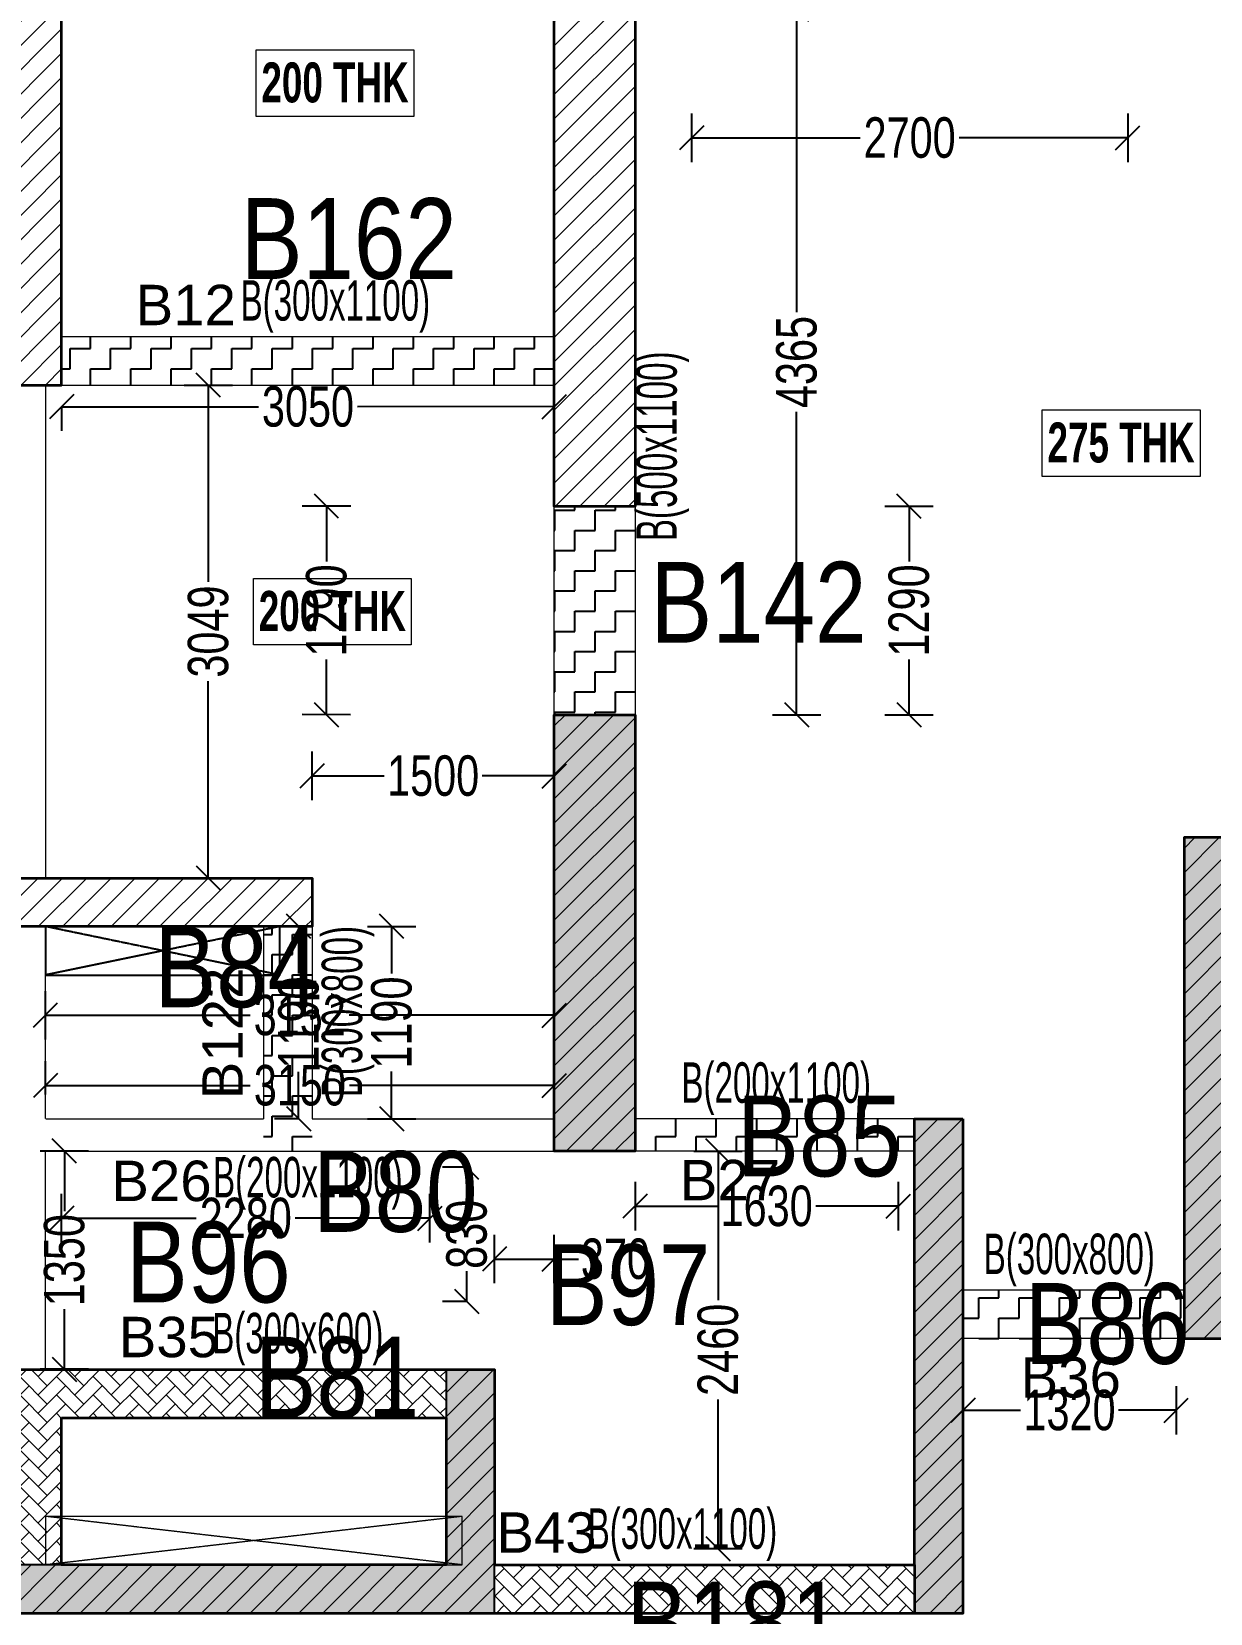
# Model space of a CAD drawing. Header units: millimetres. Extents: x -2 to 69443, y 95 to 32793.
# Drawn here: x 34439 to 41737, y 17790 to 27577 of the extents above; entities that cross this region are included whole.
import ezdxf
from ezdxf.enums import TextEntityAlignment as Align

# ---------------------------------------------------------------- set-up
doc = ezdxf.new("R2010")
doc.units = ezdxf.units.MM
doc.linetypes.add('HIDDEN', pattern=[0.375, 0.25, -0.125])
for name, color, linetype, lineweight in [('A-FLOR-IDEN', 11, 'Continuous', 9), ('A-HIDD-ABVE', 8, 'HIDDEN', 20), ('S-BEAM', 7, 'Continuous', 18), ('S-BEAM-IDEN', 2, 'Continuous', 9), ('S-COL HATCH', 9, 'Continuous', 0), ('S-COLS', 5, 'Continuous', 35)]:
    doc.layers.add(name, color=color, linetype=linetype, lineweight=lineweight)
for name, color, linetype in [('Abhinav working', 6, 'Continuous'), ('Beam Nos', 7, 'Continuous'), ('changes', 7, 'Continuous'), ('CUTOUT', 4, 'Continuous'), ('SUNK SLAB', 8, 'Continuous')]:
    doc.layers.add(name, color=color, linetype=linetype)
doc.styles.add('Dim.s & Anno.(Misc.)', font='ARIALN.TTF')
doc.styles.add('SC-BBS1', font='SansSerif')
doc.styles.add('SOBHA', font='swisscl.ttf')
doc.styles.add('Swis721 LtCn BT', font='swisscl.ttf', dxfattribs={"width": 0.9, "height": 233.355162})
doc.styles.add('Swis721 LtCn BT_B', font='', dxfattribs={"width": 0.9, "height": 246.918336})
doc.styles.get('Swis721 LtCn BT_B').set_extended_font_data('Swis721 LtCn BT', bold=True)
doc.dimstyles.new('S-100', dxfattribs={"dimscale": 100, "dimtxt": 2.5, "dimasz": 1.5, "dimexe": 1.5, "dimexo": 1.5, "dimgap": 0.1, "dimtad": 0, "dimdec": 0, "dimrnd": 0.0005, "dimzin": 0, "dimdsep": 46, "dimtxsty": 'SOBHA', "dimblk": 'OBLIQUE', "dimcen": 0.09, "dimclrd": 8, "dimclre": 8, "dimclrt": 6, "dimadec": 0, "dimazin": 0, "dimtfac": 1, "dimtdec": 0, "dimtofl": 0, "dimtmove": 0, "dimatfit": 3, "dimfxl": 1.5, "dimfxlon": 1, "dimtolj": 1, "dimtzin": 0, "dimlwd": -1, "dimlwe": -1, "dimarcsym": 0})
pattern_1 = [(45, (-31890644.18, 20635841.75), (-75.1300955, 75.1300955), [])]
pattern_2 = [(45, (-31792792.494, 20735559.75), (0, 113.13708499), [240, -80]), (135, (-31792735.926, 20735616.32), (9e-15, 113.13708499), [240, -80])]

# ---------------------------------------------------------------- blocks, each defined once
blk = doc.blocks.new('A$Cebf64a2d')
at = {"layer": 'S-COL HATCH', "transparency": 33554687}
h = blk.add_hatch(dxfattribs=at)
h.set_pattern_fill('ANSI31', color=256, scale=850)
h.set_pattern_definition(pattern_1)
h.paths.add_polyline_path([(31779.4, 22681), (31379.4, 22681), (31379.4, 18875.2), (31779.4, 18875.2)])
h = blk.add_hatch(dxfattribs=at)
h.set_pattern_fill('ANSI31', color=256, scale=850)
h.set_pattern_definition(pattern_1)
h.paths.add_polyline_path([(35329.4, 22675.2), (34829.4, 22675.2), (34829.4, 18125.2), (35329.4, 18125.2)])
h = blk.add_hatch(dxfattribs=at)
h.set_pattern_fill('ANSI31', color=256, scale=850)
h.set_pattern_definition(pattern_1)
h.paths.add_polyline_path([(34829.4, 14135.2), (35329.4, 14135.2), (35329.4, 16835.2), (34829.4, 16835.2)])
h = blk.add_hatch(dxfattribs=at)
h.set_pattern_fill('ANSI31', color=256, scale=850)
h.set_pattern_definition(pattern_1)
h.paths.add_polyline_path([(39029.4, 16075.2), (38729.4, 16075.2), (38729.4, 12975.2), (39029.4, 12975.2)])
h = blk.add_hatch(dxfattribs=at)
h.set_pattern_fill('ANSI31', color=256, scale=850)
h.set_pattern_definition(pattern_1)
h.paths.add_polyline_path([(31379.4, 15825.2), (33329.4, 15825.2), (33329.4, 15525.2), (31379.4, 15525.2)])
h = blk.add_hatch(dxfattribs=at)
h.set_pattern_fill('ANSI31', color=256, scale=850)
h.set_pattern_definition(pattern_1)
h.paths.add_polyline_path([(37059.4, 14335.2), (37359.4, 14335.2), (37359.4, 11275.2), (37059.4, 11275.2), (37059.4, 11575.2)])
h = blk.add_hatch(dxfattribs=at)
h.set_pattern_fill('ANSI31', color=256, scale=850)
h.set_pattern_definition(pattern_1)
h.paths.add_polyline_path([(34459.4, 12785.2), (34159.4, 12785.2), (34159.4, 11575.2), (31379.4, 11575.2), (31379.4, 11275.2), (34459.4, 11275.2)])
at = {"layer": 'changes', "elevation": 0}
blk.add_lwpolyline([(34459.4, 12785.2), (34159.4, 12785.2), (34159.4, 11575.2), (31379.4, 11575.2), (31379.4, 11275.2), (34459.4, 11275.2)], close=True, dxfattribs=at)
at = {"layer": 'S-COL HATCH'}
blk.add_line((34159.4, 12485.2), (34159.4, 12785.2), dxfattribs=at)
at = {"layer": 'S-COLS'}
blk.add_line((37059.4, 11575.2), (37059.4, 11275.2), dxfattribs=at)
at = {"layer": 'S-COLS', "elevation": 0}
for points in [[(31779.4, 23515.2), (31379.4, 23515.2), (31379.4, 18875.2), (31779.4, 18875.2)], [(35329.4, 18125.2), (34829.4, 18125.2), (34829.4, 22675.2), (35329.4, 22675.2)], [(35329.4, 16835.2), (35329.4, 14135.2), (34829.4, 14135.2), (34829.4, 16835.2)], [(39029.4, 16075.2), (38729.4, 16075.2), (38729.4, 12975.2), (39029.4, 12975.2)], [(31379.4, 15825.2), (33329.4, 15825.2), (33329.4, 15525.2), (31379.4, 15525.2)], [(37359.4, 14335.2), (37359.4, 11275.2), (31379.4, 11275.2), (31379.4, 12785.2), (34459.4, 12785.2), (34459.4, 11575.2), (37059.4, 11575.2), (37059.4, 14335.2), (37359.4, 14335.2)], [(31779.4, 12485.2), (34159.4, 12485.2), (34159.4, 11575.2), (31779.4, 11575.2)]]:
    blk.add_lwpolyline(points, close=True, dxfattribs=at)
blk = doc.blocks.new('A$C2f35dc8c')
at = {"layer": 'S-COL HATCH', "transparency": 33554687}
h = blk.add_hatch(color=256, dxfattribs=at)
h.dxf.hatch_style = 1
h.paths.add_polyline_path([(34829.4, 14135.2), (35329.4, 14135.2), (35329.4, 16835.2), (34829.4, 16835.2)])
h = blk.add_hatch(color=256, dxfattribs=at)
h.dxf.hatch_style = 1
h.paths.add_polyline_path([(39029.4, 16075.2), (38729.4, 16075.2), (38729.4, 12975.2), (39029.4, 12975.2)])
h = blk.add_hatch(color=256, dxfattribs=at)
h.dxf.hatch_style = 1
h.paths.add_polyline_path([(37059.4, 14335.2), (37359.4, 14335.2), (37359.4, 11275.2), (37059.4, 11275.2), (37059.4, 11575.2)])
at = {"layer": 'S-COL HATCH'}
h = blk.add_hatch(dxfattribs=at)
h.set_pattern_fill('AR-HBONE', color=256, scale=20)
h.set_pattern_definition(pattern_2)
h.paths.add_polyline_path([(31779.4, 12485.2), (31779.4, 11575.2), (31779.4, 11575.2), (31779.4, 11575.2), (31379.4, 11575.2), (31379.4, 12785.2), (34159.4, 12785.2), (34159.4, 12485.2), (34159.4, 12485.2)])
at = {"layer": 'S-COL HATCH', "transparency": 33554687}
h = blk.add_hatch(color=256, dxfattribs=at)
h.dxf.hatch_style = 1
h.paths.add_polyline_path([(34459.4, 12785.2), (34159.4, 12785.2), (34159.4, 11575.2), (31379.4, 11575.2), (31379.4, 11275.2), (34459.4, 11275.2)])
at = {"layer": 'S-COL HATCH'}
h = blk.add_hatch(dxfattribs=at)
h.set_pattern_fill('AR-HBONE', color=256, scale=20)
h.set_pattern_definition(pattern_2)
h.paths.add_polyline_path([(34459.4, 11575.2), (34459.4, 11275.2), (37059.4, 11275.2), (37059.4, 11575.2)])
at = {"layer": 'changes', "elevation": 0}
blk.add_lwpolyline([(34459.4, 12785.2), (34159.4, 12785.2), (34159.4, 11575.2), (31379.4, 11575.2), (31379.4, 11275.2), (34459.4, 11275.2)], close=True, dxfattribs=at)
at = {"layer": 'S-COL HATCH'}
blk.add_line((34159.4, 12485.2, 0), (34159.4, 12785.2, 0), dxfattribs=at)
at = {"layer": 'S-COLS'}
blk.add_line((37059.4, 11575.2, 0), (37059.4, 11275.2, 0), dxfattribs=at)
at = {"layer": 'S-COLS', "elevation": 0}
for points in [[(35329.4, 16835.2), (35329.4, 14135.2), (34829.4, 14135.2), (34829.4, 16835.2)], [(39029.4, 16075.2), (38729.4, 16075.2), (38729.4, 12975.2), (39029.4, 12975.2)], [(37359.4, 14335.2), (37359.4, 11275.2), (31379.4, 11275.2), (31379.4, 12785.2), (34459.4, 12785.2), (34459.4, 11575.2), (37059.4, 11575.2), (37059.4, 14335.2), (37359.4, 14335.2)], [(31779.4, 12485.2), (34159.4, 12485.2), (34159.4, 11575.2), (31779.4, 11575.2)]]:
    blk.add_lwpolyline(points, close=True, dxfattribs=at)
blk = doc.blocks.new('A$C80c03267')
at = {"layer": 'CUTOUT', "color": 8, "linetype": 'HIDDEN'}
for p, q in [((28279.9, 2850), (26830.1, 2550)), ((28280.1, 2550), (26830.4, 2850))]:
    blk.add_line(p, q, dxfattribs=at)
at = {"layer": 'CUTOUT'}
blk.add_lwpolyline([(28280.1, 2850), (26830.1, 2850), (26830.1, 2550), (28280.1, 2550)], close=True, dxfattribs=at)
blk = doc.blocks.new('_OBLIQUE')
at = {"color": 0, "linetype": 'ByBlock'}
blk.add_line((-0.5, -0.5), (0.5, 0.5), dxfattribs=at)
blk = doc.blocks.new('*D381')
at = {"layer": 'Abhinav working', "color": 8, "transparency": 16777216}
for p, q in [((36175.1, 22821.8), (36175.1, 23121.8)), ((37675.1, 22821.8), (37675.1, 23121.8)), ((36175.1, 22971.8), (36621.2, 22971.8)), ((37675.1, 22971.8), (37228.9, 22971.8))]:
    blk.add_line(p, q, dxfattribs=at)
at = {"layer": 'Defpoints', "color": 0, "transparency": 16777216}
for p in [(37675.1, 22971.8), (36175.1, 22340.4), (37675.1, 22340.4)]:
    blk.add_point(p, dxfattribs=at)
at = {"layer": 'Abhinav working', "color": 8, "transparency": 16777216, "xscale": 150, "yscale": 150, "zscale": 150, "rotation": 180}
blk.add_blockref('_OBLIQUE', (36175.1, 22971.8), dxfattribs=at)
at = {"layer": 'Abhinav working', "color": 8, "transparency": 16777216, "xscale": 150, "yscale": 150, "zscale": 150}
blk.add_blockref('_OBLIQUE', (37675.1, 22971.8), dxfattribs=at)
at = {"layer": 'Abhinav working', "color": 6, "transparency": 16777216, "insert": (36925.1, 22971.8), "char_height": 250, "attachment_point": 5, "style": 'SOBHA'}
blk.add_mtext('\\A1;1500', dxfattribs=at)
blk = doc.blocks.new('*D382')
at = {"layer": 'Abhinav working', "color": 8, "transparency": 16777216}
for p, q in [((34625.1, 20084.7), (34625.1, 20384.7)), ((36905.1, 20084.7), (36905.1, 20384.7)), ((34625.1, 20234.7), (35458.5, 20234.7)), ((36905.1, 20234.7), (36071.7, 20234.7))]:
    blk.add_line(p, q, dxfattribs=at)
at = {"layer": 'Defpoints', "color": 0, "transparency": 16777216}
for p in [(36905.1, 20234.7), (34625.1, 19300.4), (36905.1, 19300.4)]:
    blk.add_point(p, dxfattribs=at)
at = {"layer": 'Abhinav working', "color": 8, "transparency": 16777216, "xscale": 150, "yscale": 150, "zscale": 150, "rotation": 180}
blk.add_blockref('_OBLIQUE', (34625.1, 20234.7), dxfattribs=at)
at = {"layer": 'Abhinav working', "color": 8, "transparency": 16777216, "xscale": 150, "yscale": 150, "zscale": 150}
blk.add_blockref('_OBLIQUE', (36905.1, 20234.7), dxfattribs=at)
at = {"layer": 'Abhinav working', "color": 6, "transparency": 16777216, "insert": (35765.1, 20234.7), "char_height": 250, "attachment_point": 5, "style": 'SOBHA'}
blk.add_mtext('\\A1;2280', dxfattribs=at)
blk = doc.blocks.new('*D384')
at = {"layer": 'Abhinav working', "color": 8, "transparency": 16777216}
for p, q in [((37305.1, 19832.3), (37305.1, 20132.3)), ((37675.1, 19832.3), (37675.1, 20132.3)), ((37305.1, 19982.3), (37675.1, 19982.3)), ((37675.1, 19982.3), (37825.1, 19982.3))]:
    blk.add_line(p, q, dxfattribs=at)
at = {"layer": 'Defpoints', "color": 0, "transparency": 16777216}
for p in [(37675.1, 19982.3), (37305.1, 19300.4), (37675.1, 19300.4)]:
    blk.add_point(p, dxfattribs=at)
at = {"layer": 'Abhinav working', "color": 8, "transparency": 16777216, "xscale": 150, "yscale": 150, "zscale": 150, "rotation": 180}
blk.add_blockref('_OBLIQUE', (37305.1, 19982.3), dxfattribs=at)
at = {"layer": 'Abhinav working', "color": 8, "transparency": 16777216, "xscale": 150, "yscale": 150, "zscale": 150}
blk.add_blockref('_OBLIQUE', (37675.1, 19982.3), dxfattribs=at)
at = {"layer": 'Abhinav working', "color": 6, "transparency": 16777216, "insert": (38053.6, 19982.3), "char_height": 250, "attachment_point": 5, "style": 'SOBHA'}
blk.add_mtext('\\A1;370', dxfattribs=at)
blk = doc.blocks.new('*D385')
at = {"layer": 'Abhinav working', "color": 8, "transparency": 16777216}
for p, q in [((38539.1, 20650.4), (38839.1, 20650.4)), ((38689.1, 20650.4), (38689.1, 19727)), ((38689.1, 18190.4), (38689.1, 19113.8)), ((38539.1, 18190.4), (38839.1, 18190.4))]:
    blk.add_line(p, q, dxfattribs=at)
at = {"layer": 'Defpoints', "color": 0, "transparency": 16777216}
for p in [(37975.1, 20650.4), (37975.1, 18190.4), (38689.1, 18190.4)]:
    blk.add_point(p, dxfattribs=at)
at = {"layer": 'Abhinav working', "color": 8, "transparency": 16777216, "xscale": 150, "yscale": 150, "zscale": 150}
for p, rotation in [((38689.1, 20650.4), 90), ((38689.1, 18190.4), 270)]:
    blk.add_blockref('_OBLIQUE', p, dxfattribs=dict(at, rotation=rotation))
at = {"layer": 'Abhinav working', "color": 6, "transparency": 16777216, "insert": (38689.1, 19420.4), "char_height": 250, "attachment_point": 5, "rotation": 90, "style": 'SOBHA'}
blk.add_mtext('\\A1;2460', dxfattribs=at)
blk = doc.blocks.new('*D386')
at = {"layer": 'Abhinav working', "color": 8, "transparency": 16777216}
for p, q in [((38175.1, 20459.5), (38175.1, 20159.5)), ((39805.1, 20459.5), (39805.1, 20159.5)), ((38175.1, 20309.5), (38686.2, 20309.5)), ((39805.1, 20309.5), (39293.9, 20309.5))]:
    blk.add_line(p, q, dxfattribs=at)
at = {"layer": 'Defpoints', "color": 0, "transparency": 16777216}
for p in [(38175.1, 20650.4), (39805.1, 20650.4), (39805.1, 20309.5)]:
    blk.add_point(p, dxfattribs=at)
at = {"layer": 'Abhinav working', "color": 8, "transparency": 16777216, "xscale": 150, "yscale": 150, "zscale": 150, "rotation": 180}
blk.add_blockref('_OBLIQUE', (38175.1, 20309.5), dxfattribs=at)
at = {"layer": 'Abhinav working', "color": 8, "transparency": 16777216, "xscale": 150, "yscale": 150, "zscale": 150}
blk.add_blockref('_OBLIQUE', (39805.1, 20309.5), dxfattribs=at)
at = {"layer": 'Abhinav working', "color": 6, "transparency": 16777216, "insert": (38990.1, 20309.5), "char_height": 250, "attachment_point": 5, "style": 'SOBHA'}
blk.add_mtext('\\A1;1630', dxfattribs=at)
blk = doc.blocks.new('*D387')
at = {"layer": 'Abhinav working', "color": 8, "transparency": 16777216}
for p, q in [((40205.1, 19196.4), (40205.1, 18896.4)), ((41525.1, 19196.4), (41525.1, 18896.4)), ((40205.1, 19046.4), (40561.2, 19046.4)), ((41525.1, 19046.4), (41168.9, 19046.4))]:
    blk.add_line(p, q, dxfattribs=at)
at = {"layer": 'Defpoints', "color": 0, "transparency": 16777216}
for p in [(40205.1, 19490.4), (41525.1, 19490.4, 0), (41525.1, 19046.4)]:
    blk.add_point(p, dxfattribs=at)
at = {"layer": 'Abhinav working', "color": 8, "transparency": 16777216, "xscale": 150, "yscale": 150, "zscale": 150, "rotation": 180}
blk.add_blockref('_OBLIQUE', (40205.1, 19046.4), dxfattribs=at)
at = {"layer": 'Abhinav working', "color": 8, "transparency": 16777216, "xscale": 150, "yscale": 150, "zscale": 150}
blk.add_blockref('_OBLIQUE', (41525.1, 19046.4), dxfattribs=at)
at = {"layer": 'Abhinav working', "color": 6, "transparency": 16777216, "insert": (40865.1, 19046.4), "char_height": 250, "attachment_point": 5, "style": 'SOBHA'}
blk.add_mtext('\\A1;1320', dxfattribs=at)
blk = doc.blocks.new('*D441')
at = {"layer": 'Abhinav working', "color": 8, "transparency": 16777216}
for p, q in [((37305.1, 16979.3), (37305.1, 16679.3)), ((39805.1, 16979.3), (39805.1, 16679.3)), ((37305.1, 16829.3), (38248.5, 16829.3)), ((39805.1, 16829.3), (38861.7, 16829.3))]:
    blk.add_line(p, q, dxfattribs=at)
at = {"layer": 'Defpoints', "color": 0, "transparency": 16777216}
for p in [(37305.1, 17790.4), (39805.1, 17790.4), (39805.1, 16829.3)]:
    blk.add_point(p, dxfattribs=at)
at = {"layer": 'Abhinav working', "color": 8, "transparency": 16777216, "xscale": 150, "yscale": 150, "zscale": 150, "rotation": 180}
blk.add_blockref('_OBLIQUE', (37305.1, 16829.3), dxfattribs=at)
at = {"layer": 'Abhinav working', "color": 8, "transparency": 16777216, "xscale": 150, "yscale": 150, "zscale": 150}
blk.add_blockref('_OBLIQUE', (39805.1, 16829.3), dxfattribs=at)
at = {"layer": 'Abhinav working', "color": 6, "transparency": 16777216, "insert": (38555.1, 16829.3), "char_height": 250, "attachment_point": 5, "style": 'SOBHA'}
blk.add_mtext('\\A1;2500', dxfattribs=at)
blk = doc.blocks.new('*D461')
at = {"layer": 'Abhinav working', "color": 8, "transparency": 16777216}
for p, q in [((34523.3, 21640.5), (34523.3, 21340.5)), ((37675.1, 21640.5), (37675.1, 21340.5)), ((34523.3, 21490.5), (35792.8, 21490.5)), ((37675.1, 21490.5), (36405.5, 21490.5))]:
    blk.add_line(p, q, dxfattribs=at)
at = {"layer": 'Defpoints', "color": 0, "transparency": 16777216}
for p in [(34523.3, 22040.4), (37675.1, 21940.5), (37675.1, 21490.5)]:
    blk.add_point(p, dxfattribs=at)
at = {"layer": 'Abhinav working', "color": 8, "transparency": 16777216, "xscale": 150, "yscale": 150, "zscale": 150, "rotation": 180}
blk.add_blockref('_OBLIQUE', (34523.3, 21490.5), dxfattribs=at)
at = {"layer": 'Abhinav working', "color": 8, "transparency": 16777216, "xscale": 150, "yscale": 150, "zscale": 150}
blk.add_blockref('_OBLIQUE', (37675.1, 21490.5), dxfattribs=at)
at = {"layer": 'Abhinav working', "color": 6, "transparency": 16777216, "insert": (36099.2, 21490.5), "char_height": 250, "attachment_point": 5, "style": 'SOBHA'}
blk.add_mtext('\\A1;3152', dxfattribs=at)
blk = doc.blocks.new('*D283')
at = {"layer": 'Abhinav working', "color": 8, "transparency": 16777216}
for p, q in [((35382.9, 25389.7), (35682.9, 25389.7)), ((35532.9, 25389.7), (35532.9, 24171.9)), ((35532.9, 22340.4), (35532.9, 23558.2)), ((35382.9, 22340.4), (35682.9, 22340.4))]:
    blk.add_line(p, q, dxfattribs=at)
at = {"layer": 'Defpoints', "color": 0, "transparency": 16777216}
for p in [(34625.1, 25389.7), (34625.1, 22340.4), (35532.9, 22340.4)]:
    blk.add_point(p, dxfattribs=at)
at = {"layer": 'Abhinav working', "color": 8, "transparency": 16777216, "xscale": 150, "yscale": 150, "zscale": 150}
for p, rotation in [((35532.9, 25389.7), 90), ((35532.9, 22340.4), 270)]:
    blk.add_blockref('_OBLIQUE', p, dxfattribs=dict(at, rotation=rotation))
at = {"layer": 'Abhinav working', "color": 6, "transparency": 16777216, "insert": (35532.9, 23865.1), "char_height": 250, "attachment_point": 5, "rotation": 90, "style": 'SOBHA'}
blk.add_mtext('\\A1;3049', dxfattribs=at)
blk = doc.blocks.new('*D284')
at = {"layer": 'Abhinav working', "color": 8, "transparency": 16777216}
for p, q in [((36415.1, 24640.5), (36115.1, 24640.7)), ((36265.1, 24640.6), (36264.9, 24299.4)), ((36264.3, 23350.6), (36264.5, 23691.8)), ((36414.3, 23350.5), (36114.3, 23350.7))]:
    blk.add_line(p, q, dxfattribs=at)
at = {"layer": 'Defpoints', "color": 0, "transparency": 16777216}
for p in [(36265.1, 24640.6), (37675.9, 24639.7), (37675.1, 23349.7)]:
    blk.add_point(p, dxfattribs=at)
at = {"layer": 'Abhinav working', "color": 8, "transparency": 16777216, "xscale": 150, "yscale": 150, "zscale": 150}
for p, rotation in [((36265.1, 24640.6), 89.96296832788563), ((36264.3, 23350.6), 269.9629683278856)]:
    blk.add_blockref('_OBLIQUE', p, dxfattribs=dict(at, rotation=rotation))
at = {"layer": 'Abhinav working', "color": 6, "transparency": 16777216, "insert": (36264.7, 23995.6), "char_height": 250, "attachment_point": 5, "rotation": 89.96297, "style": 'SOBHA'}
blk.add_mtext('\\A1;1290', dxfattribs=at)
blk = doc.blocks.new('*D302')
at = {"layer": 'Abhinav working', "color": 8, "transparency": 16777216}
for p, q in [((36092.3, 22040.4), (35942.3, 22040.4)), ((36092.3, 22040.4), (36092.3, 21749.3)), ((36092.3, 20850.4), (36092.3, 21141.6)), ((36092.3, 20850.4), (35942.3, 20850.4))]:
    blk.add_line(p, q, dxfattribs=at)
at = {"layer": 'Defpoints', "color": 0, "transparency": 16777216}
for p in [(36173.3, 22040.4), (36092.3, 20850.4), (36173.3, 20850.4)]:
    blk.add_point(p, dxfattribs=at)
at = {"layer": 'Abhinav working', "color": 8, "transparency": 16777216, "xscale": 150, "yscale": 150, "zscale": 150}
for p, rotation in [((36092.3, 22040.4), 89.99978940396619), ((36092.3, 20850.4), 269.9997894039662)]:
    blk.add_blockref('_OBLIQUE', p, dxfattribs=dict(at, rotation=rotation))
at = {"layer": 'Abhinav working', "color": 6, "transparency": 16777216, "insert": (36092.3, 21445.4), "char_height": 250, "attachment_point": 5, "rotation": 89.99979, "style": 'SOBHA'}
blk.add_mtext('\\A1;1190', dxfattribs=at)
blk = doc.blocks.new('*D259')
at = {"layer": 'Abhinav working', "color": 8, "transparency": 16777216}
for p, q in [((39721.5, 24640.4), (40021.5, 24640.4)), ((39871.5, 24640.4), (39871.5, 24299.2)), ((39871.5, 23350.4), (39871.5, 23691.6)), ((39721.5, 23350.4), (40021.5, 23350.4))]:
    blk.add_line(p, q, dxfattribs=at)
at = {"layer": 'Defpoints', "color": 0, "transparency": 16777216}
for p in [(37675.1, 24640.4), (39871.5, 24640.4), (37675.1, 23350.4)]:
    blk.add_point(p, dxfattribs=at)
at = {"layer": 'Abhinav working', "color": 8, "transparency": 16777216, "xscale": 150, "yscale": 150, "zscale": 150}
for p, rotation in [((39871.5, 24640.4), 89.99935224534906), ((39871.5, 23350.4), 269.9993522453491)]:
    blk.add_blockref('_OBLIQUE', p, dxfattribs=dict(at, rotation=rotation))
at = {"layer": 'Abhinav working', "color": 6, "transparency": 16777216, "insert": (39871.5, 23995.4), "char_height": 250, "attachment_point": 5, "rotation": 89.99935, "style": 'SOBHA'}
blk.add_mtext('\\A1;1290', dxfattribs=at)
blk = doc.blocks.new('*D260')
at = {"layer": 'Abhinav working', "color": 8, "transparency": 16777216}
for p, q in [((34625.1, 25256.4), (35843.2, 25256.5)), ((34625.1, 25256.4), (34625.1, 25106.4)), ((37675.1, 25256.6), (36456.9, 25256.5)), ((37675.1, 25256.6), (37675.1, 25106.6))]:
    blk.add_line(p, q, dxfattribs=at)
at = {"layer": 'Defpoints', "color": 0, "transparency": 16777216}
for p in [(34625.1, 25390.4), (37675.1, 25390.6), (37675.1, 25256.6)]:
    blk.add_point(p, dxfattribs=at)
at = {"layer": 'Abhinav working', "color": 8, "transparency": 16777216, "xscale": 150, "yscale": 150, "zscale": 150}
for p, rotation in [((34625.1, 25256.4), 180.0037938549639), ((37675.1, 25256.6), 0.0037938549639096)]:
    blk.add_blockref('_OBLIQUE', p, dxfattribs=dict(at, rotation=rotation))
at = {"layer": 'Abhinav working', "color": 6, "transparency": 16777216, "insert": (36150.1, 25256.5), "char_height": 250, "attachment_point": 5, "rotation": 0.00379, "style": 'SOBHA'}
blk.add_mtext('\\A1;3050', dxfattribs=at)
blk = doc.blocks.new('*D262')
at = {"layer": 'Abhinav working', "color": 8, "transparency": 16777216}
for p, q in [((36517.9, 22040.6), (36817.9, 22040.6)), ((36667.9, 22040.6), (36667.9, 21749.3)), ((36667.9, 20850.4), (36667.9, 21141.7)), ((36517.9, 20850.4), (36817.9, 20850.4))]:
    blk.add_line(p, q, dxfattribs=at)
at = {"layer": 'Defpoints', "color": 0, "transparency": 16777216}
for p in [(36175.1, 22040.6), (36667.9, 22040.6), (36175.1, 20850.4)]:
    blk.add_point(p, dxfattribs=at)
at = {"layer": 'Abhinav working', "color": 8, "transparency": 16777216, "xscale": 150, "yscale": 150, "zscale": 150}
for p, rotation in [((36667.9, 22040.6), 90), ((36667.9, 20850.4), 270)]:
    blk.add_blockref('_OBLIQUE', p, dxfattribs=dict(at, rotation=rotation))
at = {"layer": 'Abhinav working', "color": 6, "transparency": 16777216, "insert": (36667.9, 21445.5), "char_height": 250, "attachment_point": 5, "rotation": 90, "style": 'SOBHA'}
blk.add_mtext('\\A1;1190', dxfattribs=at)
blk = doc.blocks.new('*D263')
at = {"layer": 'Abhinav working', "color": 8, "transparency": 16777216}
for p, q in [((34525.1, 21000.4), (34525.1, 21206)), ((37675.1, 21000.4), (37675.1, 21206)), ((34525.1, 21056), (35793.2, 21056)), ((37675.1, 21056), (36406.9, 21056))]:
    blk.add_line(p, q, dxfattribs=at)
at = {"layer": 'Defpoints', "color": 0, "transparency": 16777216}
for p in [(37675.1, 21056), (34525.1, 20850.4), (37675.1, 20850.4)]:
    blk.add_point(p, dxfattribs=at)
at = {"layer": 'Abhinav working', "color": 8, "transparency": 16777216, "xscale": 150, "yscale": 150, "zscale": 150, "rotation": 180}
blk.add_blockref('_OBLIQUE', (34525.1, 21056), dxfattribs=at)
at = {"layer": 'Abhinav working', "color": 8, "transparency": 16777216, "xscale": 150, "yscale": 150, "zscale": 150}
blk.add_blockref('_OBLIQUE', (37675.1, 21056), dxfattribs=at)
at = {"layer": 'Abhinav working', "color": 6, "transparency": 16777216, "insert": (36100.1, 21056), "char_height": 250, "attachment_point": 5, "style": 'SOBHA'}
blk.add_mtext('\\A1;3150', dxfattribs=at)
blk = doc.blocks.new('*D264')
at = {"layer": 'Abhinav working', "color": 8, "transparency": 16777216}
for p, q in [((34791.9, 20650.4), (34491.9, 20650.4)), ((34641.9, 20650.4), (34641.9, 20279.3)), ((34641.9, 19300.4), (34641.9, 19671.6)), ((34791.9, 19300.4), (34491.9, 19300.4))]:
    blk.add_line(p, q, dxfattribs=at)
at = {"layer": 'Defpoints', "color": 0, "transparency": 16777216}
for p in [(34641.9, 20650.4), (35375.1, 20650.4), (35375.1, 19300.4)]:
    blk.add_point(p, dxfattribs=at)
at = {"layer": 'Abhinav working', "color": 8, "transparency": 16777216, "xscale": 150, "yscale": 150, "zscale": 150}
for p, rotation in [((34641.9, 20650.4), 90), ((34641.9, 19300.4), 270)]:
    blk.add_blockref('_OBLIQUE', p, dxfattribs=dict(at, rotation=rotation))
at = {"layer": 'Abhinav working', "color": 6, "transparency": 16777216, "insert": (34641.9, 19975.4), "char_height": 250, "attachment_point": 5, "rotation": 90, "style": 'SOBHA'}
blk.add_mtext('\\A1;1350', dxfattribs=at)
blk = doc.blocks.new('*D265')
at = {"layer": 'Abhinav working', "color": 8, "transparency": 16777216}
for p, q in [((37133.3, 20550.4), (36983.3, 20550.4)), ((37133.3, 20550.4), (37133.3, 20364.1)), ((37133.3, 19720.4), (37133.3, 19906.7)), ((37133.3, 19720.4), (36983.3, 19720.4))]:
    blk.add_line(p, q, dxfattribs=at)
at = {"layer": 'Defpoints', "color": 0, "transparency": 16777216}
for p in [(37133.3, 20550.4), (37205.1, 20550.4), (37205.1, 19720.4)]:
    blk.add_point(p, dxfattribs=at)
at = {"layer": 'Abhinav working', "color": 8, "transparency": 16777216, "xscale": 150, "yscale": 150, "zscale": 150}
for p, rotation in [((37133.3, 20550.4), 90), ((37133.3, 19720.4), 270)]:
    blk.add_blockref('_OBLIQUE', p, dxfattribs=dict(at, rotation=rotation))
at = {"layer": 'Abhinav working', "color": 6, "transparency": 16777216, "insert": (37133.3, 20135.4), "char_height": 250, "attachment_point": 5, "rotation": 90, "style": 'SOBHA'}
blk.add_mtext('\\A1;830', dxfattribs=at)
blk = doc.blocks.new('*D266')
at = {"layer": 'Abhinav working', "color": 8, "transparency": 16777216}
for p, q in [((38525.1, 27070.2), (38525.1, 26770.2)), ((41225.1, 27070.2), (41225.1, 26770.2)), ((38525.1, 26920.2), (39568.5, 26920.2)), ((41225.1, 26920.2), (40181.7, 26920.2))]:
    blk.add_line(p, q, dxfattribs=at)
at = {"layer": 'Defpoints', "color": 0, "transparency": 16777216}
for p in [(38525.1, 27540), (41225.1, 27540), (41225.1, 26920.2)]:
    blk.add_point(p, dxfattribs=at)
at = {"layer": 'Abhinav working', "color": 8, "transparency": 16777216, "xscale": 150, "yscale": 150, "zscale": 150, "rotation": 180}
blk.add_blockref('_OBLIQUE', (38525.1, 26920.2), dxfattribs=at)
at = {"layer": 'Abhinav working', "color": 8, "transparency": 16777216, "xscale": 150, "yscale": 150, "zscale": 150}
blk.add_blockref('_OBLIQUE', (41225.1, 26920.2), dxfattribs=at)
at = {"layer": 'Abhinav working', "color": 6, "transparency": 16777216, "insert": (39875.1, 26920.2), "char_height": 250, "attachment_point": 5, "style": 'SOBHA'}
blk.add_mtext('\\A1;2700', dxfattribs=at)
blk = doc.blocks.new('*D271')
at = {"layer": 'Abhinav working', "color": 8, "transparency": 16777216}
for p, q in [((39025.4, 27715.5), (39325.4, 27715.5)), ((39175.4, 27715.5), (39175.4, 25841)), ((39175.4, 23350.4), (39175.4, 25224.9)), ((39025.4, 23350.4), (39325.4, 23350.4))]:
    blk.add_line(p, q, dxfattribs=at)
at = {"layer": 'Defpoints', "color": 0, "transparency": 16777216}
for p in [(38175.1, 27715.5), (39175.4, 27715.5), (38175.1, 23350.4)]:
    blk.add_point(p, dxfattribs=at)
at = {"layer": 'Abhinav working', "color": 8, "transparency": 16777216, "xscale": 150, "yscale": 150, "zscale": 150}
for p, rotation in [((39175.4, 27715.5), 90), ((39175.4, 23350.4), 270)]:
    blk.add_blockref('_OBLIQUE', p, dxfattribs=dict(at, rotation=rotation))
at = {"layer": 'Abhinav working', "color": 6, "transparency": 16777216, "insert": (39175.4, 25532.9), "char_height": 250, "attachment_point": 5, "rotation": 90, "style": 'SOBHA'}
blk.add_mtext('\\A1;4365', dxfattribs=at)

msp = doc.modelspace()

# ---------------------------------------------------------------- hatches: boundary and pattern name
at = {"layer": 'SUNK SLAB'}
h = msp.add_hatch(dxfattribs=at)
h.set_pattern_fill('ZIGZAG', color=8, scale=1000, style=0)
h.set_pattern_definition([(0, (-31789946.8, 20737491.14), (125, 125), [125, -125]), (90, (-31789821.8, 20737491.14), (-125, 125), [125, -125])])
h.paths.add_polyline_path([(40205.1, 19789.7), (41575.1, 19789.7), (41575.1, 19489.7), (40205.1, 19489.7)])
h.paths.add_polyline_path([(38175.1, 20849.7), (39905.1, 20849.7), (39905.1, 20849.7), (39905.1, 20649.7), (38175.1, 20649.7)])
h.paths.add_polyline_path([(37675.1, 24639.7), (38175.1, 24639.7), (38175.1, 23349.7), (37675.1, 23349.7)])
h.paths.add_polyline_path([(34625.1, 25689.7), (37675.1, 25689.7), (37675.1, 25389.7), (37575.1, 25389.7), (37575.1, 25389.7), (36665.1, 25389.7), (36665.1, 25389.7), (34625.1, 25389.7)])
h.paths.add_polyline_path([(35875.1, 22039.7), (36175.1, 22039.7), (36175.1, 20649.7), (35875.1, 20649.7)])

# ---------------------------------------------------------------- linework, layer by layer
at = {"layer": 'A-FLOR-IDEN', "color": 8, "flags": 128}
for points in [[(36806.5, 27464.5), (36806.5, 27052.7), (35829, 27052.7), (35829, 27464.5)], [(41673.5, 25236.5), (41673.5, 24824.7), (40696, 24824.7), (40696, 25236.5)], [(36790, 24194), (36790, 23782.2), (35812.5, 23782.2), (35812.5, 24194)]]:
    msp.add_lwpolyline(points, close=True, dxfattribs=at)
at = {"layer": 'A-HIDD-ABVE', "linetype": 'HIDDEN'}
for p, q in [((37105.1, 18389.9), (34525.1, 18089.7)), ((37105.1, 18089.7), (34525.1, 18389.9))]:
    msp.add_line(p, q, dxfattribs=at)
at = {"layer": 'S-BEAM', "linetype": 'HIDDEN'}
for p, q in [((37675.1, 23349.7, 0), (37675.1, 27714.7)), ((38175.1, 27714.7), (38175.1, 23349.7)), ((34616.7, 25689.7), (37666.7, 25689.7)), ((34525.1, 25389.7), (34525.1, 22339.7)), ((34616.7, 25389.7), (37666.7, 25389.7)), ((34525.1, 20849.7), (34525.1, 22039.7)), ((35875.1, 22039.7), (35875.1, 20849.7)), ((36175.1, 22039.7), (36175.1, 20849.7)), ((34525.1, 20849.7), (35875.1, 20849.7)), ((36175.1, 20849.7), (37675.1, 20849.7)), ((39905.1, 20849.7), (38175.1, 20849.7)), ((34525.1, 19299.7), (34525.1, 20649.7)), ((34525.1, 20649.7), (37675.1, 20649.7)), ((39905.1, 20649.7), (38175.1, 20649.7)), ((41575.1, 19789.7), (40205.1, 19789.7)), ((41575.1, 19489.7), (40205.1, 19489.7))]:
    msp.add_line(p, q, dxfattribs=at)
at = {"layer": 'S-BEAM', "elevation": 0}
msp.add_lwpolyline([(34525.1, 18089.7), (37105.1, 18089.7), (37105.1, 18389.9), (34525.1, 18389.9)], close=True, dxfattribs=at)

# ---------------------------------------------------------------- block references
at = {"layer": 'Beam Nos'}
msp.add_blockref('A$C80c03267', (7695.5, 19189.7), dxfattribs=at)
at = {"layer": 'changes'}
for name in ['A$C2f35dc8c', 'A$Cebf64a2d']:
    msp.add_blockref(name, (2845.7, 6514.5), dxfattribs=at)

# ---------------------------------------------------------------- texts
at = {"layer": 'A-FLOR-IDEN', "color": 1, "char_height": 246.92, "width": 1155, "attachment_point": 2, "line_spacing_factor": 0.964267, "style": 'Swis721 LtCn BT_B'}
for s, insert in [('200 THK', (36317.8, 27386.4)), ('275 THK', (41184.8, 25158.4)), ('200 THK', (36301.3, 24115.9))]:
    msp.add_mtext(s, dxfattribs=dict(at, insert=insert))
at = {"layer": 'Abhinav working', "char_height": 500, "attachment_point": 1, "style": 'Dim.s & Anno.(Misc.)'}
for s, insert in [('B162', (35734.3, 26546.7, 0)), ('B142', (38270.5, 24295.9, 0)), ('B84', (35200.1, 22040.4, 0)), ('B85', (38807.6, 20993.7, 0)), ('B80', (36181.1, 20650.4, 0)), ('B96', (35023.9, 20213.4, 0)), ('B97', (37622.9, 20073.8, 0)), ('B86', (40587.4, 19833.7, 0)), ('B81', (35820.7, 19501, 0)), ('B181', (38122, 17986.3, 0))]:
    msp.add_mtext_dynamic_manual_height_columns(s, width=21149.247, gutter_width=5423.5, heights=[0], dxfattribs=dict(at, insert=insert))
at = {"layer": 'Beam Nos', "style": 'SC-BBS1'}
for s, p in [('B12', (35393.5, 25685.5)), ('B26', (35243.1, 20265.8, 0)), ('B27', (38762.6, 20270.7, 0)), ('B35', (35288.9, 19299.7)), ('B36', (40872.7, 19049.6)), ('B43', (37626.7, 18089.7))]:
    msp.add_text(s, height=250, dxfattribs=at).set_placement(p, align=Align.BOTTOM_CENTER)
msp.add_text('B122', height=250, rotation=90, dxfattribs=at).set_placement((35821.3, 21378.2, 0), align=Align.BOTTOM_CENTER)
at = {"layer": 'S-BEAM-IDEN', "style": 'Swis721 LtCn BT', "width": 0.8}
for s, rotation, p in [('B(300x1100)', 360, (35732.9, 25789.1)), ('B(500x1100)', 90, (38433.1, 24424.2)), ('B(300x800)', 90, (36485.3, 20983.5)), ('B(200x1100)', 360, (35562.4, 20363.6)), ('B(300x600)', 360, (35557.3, 19399.1, 0)), ('B(300x1100)', 360, (37881.7, 18189.1, 0))]:
    msp.add_text(s, height=250, rotation=rotation, dxfattribs=at).set_placement(p)
for s, p in [('B(200x1100)', (38462.2, 20949.1)), ('B(300x800)', (40333.7, 19889.1))]:
    msp.add_text(s, height=250, dxfattribs=at).set_placement(p)

# ---------------------------------------------------------------- dimensions: what is measured, and where the dimension line sits
at = {"layer": 'Abhinav working', "color": 3}
for p1, p2, distance, picture, middle in [((38175.1, 23350.4, 0), (38175.1, 27715.5, 0), -1000.3, '*D271', (39175.4, 25532.9, 0)), ((34625.1, 25389.7, 0), (34625.1, 22340.4, 0), 907.9, '*D283', (35532.9, 23865.1, 0)), ((34625.1, 25390.4, 0), (37675.1, 25390.6, 0), -134.1, '*D260', (36150.1, 25256.5, 0)), ((37675.1, 23349.7, 0), (37675.9, 24639.7, 0), 1410.8, '*D284', (36264.7, 23995.6, 0)), ((37675.1, 23350.4, 0), (37675.1, 24640.4, 0), -2196.5, '*D259', (39871.5, 23995.4, 0)), ((36173.3, 22040.4, 0), (36173.3, 20850.4, 0), -81, '*D302', (36092.3, 21445.4, 0)), ((36175.1, 20850.4, 0), (36175.1, 22040.6, 0), -492.8, '*D262', (36667.9, 21445.5, 0))]:
    dim = msp.add_aligned_dim(p1=p1, p2=p2, distance=distance, dimstyle='S-100', dxfattribs=at)
    dim.commit()
    dim.dimension.update_dxf_attribs({"geometry": picture, "text_midpoint": middle})
for base, p1, p2, picture, middle in [((41225.1, 26920.2, 0), (38525.1, 27540, 0), (41225.1, 27540, 0), '*D266', (39875.1, 26920.2, 0)), ((37675.1, 21490.5, 0), (34523.3, 22040.4, 0), (37675.1, 21940.5, 0), '*D461', (36099.2, 21490.5, 0)), ((37675.1, 21056, 0), (34525.1, 20850.4, 0), (37675.1, 20850.4, 0), '*D263', (36100.1, 21056, 0))]:
    dim = msp.add_linear_dim(base=base, p1=p1, p2=p2, dimstyle='S-100', dxfattribs=at)
    dim.commit()
    dim.dimension.update_dxf_attribs({"geometry": picture, "text_midpoint": middle})
at = {"layer": 'Abhinav working'}
for base, p1, p2, picture, middle in [((37675.1, 22971.8, 0), (36175.1, 22340.4, 0), (37675.1, 22340.4, 0), '*D381', (36925.1, 22971.8, 0)), ((39805.1, 20309.5, 0), (38175.1, 20650.4, 0), (39805.1, 20650.4, 0), '*D386', (38990.1, 20309.5, 0)), ((36905.1, 20234.7, 0), (34625.1, 19300.4, 0), (36905.1, 19300.4, 0), '*D382', (35765.1, 20234.7, 0)), ((37675.1, 19982.3, 0), (37305.1, 19300.4, 0), (37675.1, 19300.4, 0), '*D384', (38053.6, 19982.3, 0)), ((39805.1, 16829.3, 0), (37305.1, 17790.4, 0), (39805.1, 17790.4, 0), '*D441', (38555.1, 16829.3, 0))]:
    dim = msp.add_linear_dim(base=base, p1=p1, p2=p2, dimstyle='S-100', dxfattribs=at)
    dim.commit()
    dim.dimension.update_dxf_attribs({"geometry": picture, "text_midpoint": middle})
at = {"layer": 'Abhinav working', "color": 3}
for base, p1, p2, picture, middle in [((34641.9, 20650.4, 0), (35375.1, 19300.4, 0), (35375.1, 20650.4, 0), '*D264', (34641.9, 19975.4, 0)), ((37133.3, 20550.4, 0), (37205.1, 19720.4, 0), (37205.1, 20550.4, 0), '*D265', (37133.3, 20135.4, 0))]:
    dim = msp.add_linear_dim(base=base, p1=p1, p2=p2, angle=90, dimstyle='S-100', dxfattribs=at)
    dim.commit()
    dim.dimension.update_dxf_attribs({"geometry": picture, "text_midpoint": middle})
at = {"layer": 'Abhinav working'}
dim = msp.add_linear_dim(base=(38689.1, 18190.4, 0), p1=(37975.1, 20650.4, 0), p2=(37975.1, 18190.4, 0), angle=90, dimstyle='S-100', dxfattribs=at)
dim.commit()
dim.dimension.update_dxf_attribs({"geometry": '*D385', "text_midpoint": (38689.1, 19420.4, 0)})
dim = msp.add_aligned_dim(p1=(40205.1, 19490.4, 0), p2=(41525.1, 19490.4, 0), distance=-444, dimstyle='S-100', dxfattribs=at)
dim.commit()
dim.dimension.update_dxf_attribs({"geometry": '*D387', "text_midpoint": (40865.1, 19046.4, 0)})

doc.saveas('drawing.dxf')
